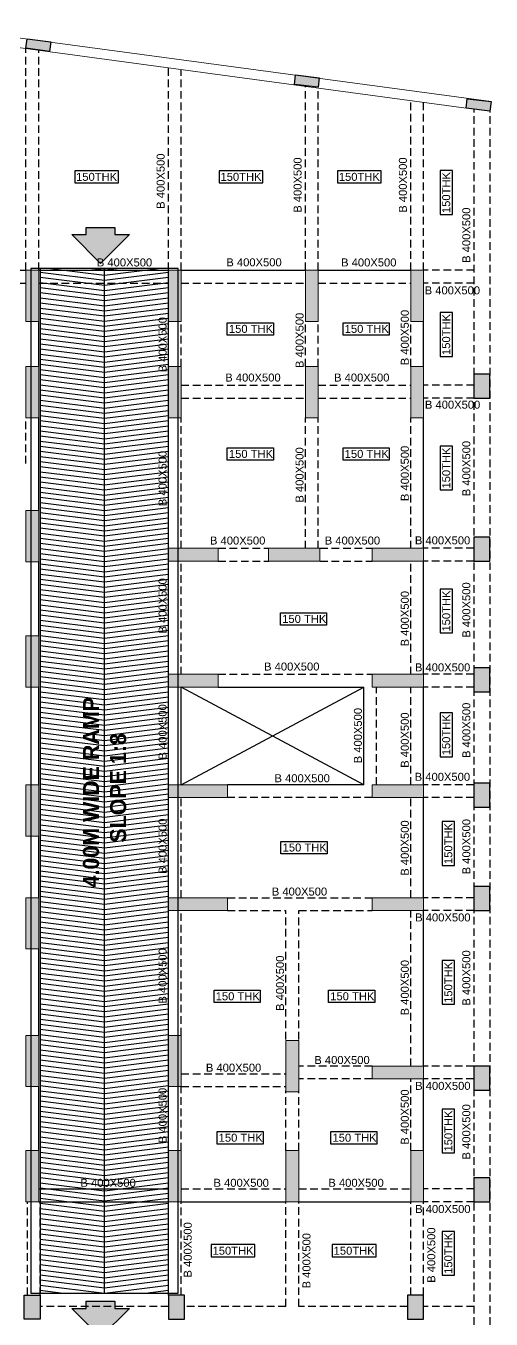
# Model space of a CAD drawing. Header units: millimetres. Extents: x 0 to 88592, y 20853 to 125502.
# Drawn here: x 73129 to 87649, y 83633 to 124021 of the extents above; entities that cross this region are included whole.
import ezdxf
from ezdxf.enums import TextEntityAlignment as Align

# ---------------------------------------------------------------- set-up
doc = ezdxf.new("R2010")
doc.units = ezdxf.units.MM
doc.linetypes.add('HIDDEN2', pattern=[4.7625, 3.175, -1.5875])
for name, color, linetype in [('01-STR-BEAM', 2, 'Continuous'), ('01-STR-BEAM-NO', 4, 'Continuous'), ('01-STR-COLUMN-HATCH', 20, 'Continuous'), ('01-STR-CORE WALL-SHEAR WALL-HATCH', 20, 'Continuous'), ('01-STR-CUTOUT', 1, 'Continuous'), ('01-STR-PODIUM-COLUMN', 4, 'Continuous'), ('01-STR-RAMP', 1, 'Continuous'), ('01-STR-SLAB THK', 3, 'Continuous')]:
    doc.layers.add(name, color=color, linetype=linetype)
for name, color, linetype, lineweight in [('01-STR-COLUMN', 6, 'Continuous', 20), ('01-STR-RETAINING WALL', 3, 'Continuous', 20), ('P-WALL', 7, 'Continuous', 9)]:
    doc.layers.add(name, color=color, linetype=linetype, lineweight=lineweight)
doc.styles.add('ARIAL', font='arial.ttf')
doc.styles.add('BOLD', font='GOTHICB.TTF')

# ---------------------------------------------------------------- blocks, each defined once
blk = doc.blocks.new('D-BSMT-2-COL')
at = {"layer": '01-STR-CORE WALL-SHEAR WALL-HATCH'}
h = blk.add_hatch(color=256, dxfattribs=at)
h.dxf.hatch_style = 1
h.paths.add_polyline_path([(20945, 10475), (20945, 8875), (21345, 8875), (21345, 10475)])
h = blk.add_hatch(color=256, dxfattribs=at)
h.dxf.hatch_style = 1
h.paths.add_polyline_path([(25395, 8875), (25395, 10475), (25795, 10475), (25795, 8875)])
h = blk.add_hatch(color=256, dxfattribs=at)
h.dxf.hatch_style = 1
h.paths.add_polyline_path([(29670, 8875), (29670, 10475), (30070, 10475), (30070, 8875)])
h = blk.add_hatch(color=256, dxfattribs=at)
h.dxf.hatch_style = 1
h.paths.add_polyline_path([(32955, 10475), (32955, 8875), (33355, 8875), (33355, 10475)])
h = blk.add_hatch(color=256, dxfattribs=at)
h.dxf.hatch_style = 1
h.paths.add_polyline_path([(20945, 5870), (20945, 7470), (21345, 7470), (21345, 5870)])
h = blk.add_hatch(color=256, dxfattribs=at)
h.dxf.hatch_style = 1
h.paths.add_polyline_path([(25395, 5870), (25395, 7470), (25795, 7470), (25795, 5870)])
h = blk.add_hatch(color=256, dxfattribs=at)
h.dxf.hatch_style = 1
h.paths.add_polyline_path([(29670, 7470), (29670, 5870), (30070, 5870), (30070, 7470)])
h = blk.add_hatch(color=256, dxfattribs=at)
h.dxf.hatch_style = 1
h.paths.add_polyline_path([(32955, 7470), (32955, 5870), (33355, 5870), (33355, 7470)])
h = blk.add_hatch(color=256, dxfattribs=at)
h.dxf.hatch_style = 1
h.paths.add_polyline_path([(20945, 1370), (20945, 2970), (21345, 2970), (21345, 1370)])
h = blk.add_hatch(color=256, dxfattribs=at)
h.dxf.hatch_style = 1
h.paths.add_polyline_path([(25395, 1390), (25395, 1790), (26945, 1790), (26945, 1390)])
h = blk.add_hatch(color=256, dxfattribs=at)
h.dxf.hatch_style = 1
h.paths.add_polyline_path([(28520, 1390), (28520, 1790), (30120, 1790), (30120, 1390)])
h = blk.add_hatch(color=256, dxfattribs=at)
h.dxf.hatch_style = 1
h.paths.add_polyline_path([(31755, 1390), (31755, 1790), (33355, 1790), (33355, 1390)])
h = blk.add_hatch(color=256, dxfattribs=at)
h.dxf.hatch_style = 1
h.paths.add_polyline_path([(20945, -2545), (20945, -945), (21345, -945), (21345, -2545)])
h = blk.add_hatch(color=256, dxfattribs=at)
h.dxf.hatch_style = 1
h.paths.add_polyline_path([(25395, -2145), (25395, -2545), (26945, -2545), (26945, -2145)])
h = blk.add_hatch(color=256, dxfattribs=at)
h.dxf.hatch_style = 1
h.paths.add_polyline_path([(31755, -2545), (31755, -2145), (33355, -2145), (33355, -2545)])
h = blk.add_hatch(color=256, dxfattribs=at)
h.dxf.hatch_style = 1
h.paths.add_polyline_path([(20945, -7195), (20945, -5595), (21345, -5595), (21345, -7195)])
h = blk.add_hatch(color=256, dxfattribs=at)
h.dxf.hatch_style = 1
h.paths.add_polyline_path([(25395, -5595), (25395, -5995), (27235, -5995), (27235, -5595)])
h = blk.add_hatch(color=256, dxfattribs=at)
h.dxf.hatch_style = 1
h.paths.add_polyline_path([(31755, -5995), (31755, -5595), (33355, -5595), (33355, -5995)])
h = blk.add_hatch(color=256, dxfattribs=at)
h.dxf.hatch_style = 1
h.paths.add_polyline_path([(20945, -10720), (20945, -9120), (21345, -9120), (21345, -10720)])
h = blk.add_hatch(color=256, dxfattribs=at)
h.dxf.hatch_style = 1
h.paths.add_polyline_path([(25395, -9120), (25395, -9520), (27235, -9520), (27235, -9120)])
h = blk.add_hatch(color=256, dxfattribs=at)
h.dxf.hatch_style = 1
h.paths.add_polyline_path([(31755, -9120), (31755, -9520), (33355, -9520), (33355, -9120)])
h = blk.add_hatch(color=256, dxfattribs=at)
h.dxf.hatch_style = 1
h.paths.add_polyline_path([(20945, -15020), (20945, -13420), (21345, -13420), (21345, -15020)])
h = blk.add_hatch(color=256, dxfattribs=at)
h.dxf.hatch_style = 1
h.paths.add_polyline_path([(25395, -15020), (25395, -13420), (25795, -13420), (25795, -15020)])
h = blk.add_hatch(color=256, dxfattribs=at)
h.dxf.hatch_style = 1
h.paths.add_polyline_path([(29060, -15180), (29060, -13580), (29460, -13580), (29460, -15180)])
h = blk.add_hatch(color=256, dxfattribs=at)
h.dxf.hatch_style = 1
h.paths.add_polyline_path([(31755, -14380), (31755, -14780), (33355, -14780), (33355, -14380)])
h = blk.add_hatch(color=256, dxfattribs=at)
h.dxf.hatch_style = 1
h.paths.add_polyline_path([(20945, -17015), (20945, -18615), (21345, -18615), (21345, -17015)])
h = blk.add_hatch(color=256, dxfattribs=at)
h.dxf.hatch_style = 1
h.paths.add_polyline_path([(25395, -17015), (25395, -18615), (25795, -18615), (25795, -17015)])
h = blk.add_hatch(color=256, dxfattribs=at)
h.dxf.hatch_style = 1
h.paths.add_polyline_path([(29060, -17015), (29060, -18615), (29460, -18615), (29460, -17015)])
h = blk.add_hatch(color=256, dxfattribs=at)
h.dxf.hatch_style = 1
h.paths.add_polyline_path([(32955, -18615), (32955, -17015), (33355, -17015), (33355, -18615)])
at = {"layer": '01-STR-COLUMN'}
for points in [[(21345, 10475), (20945, 10475), (20945, 8875), (21345, 8875)], [(25795, 8875), (25395, 8875), (25395, 10475), (25795, 10475)], [(30070, 8875), (29670, 8875), (29670, 10475), (30070, 10475)], [(33355, 10475), (32955, 10475), (32955, 8875), (33355, 8875)], [(21345, 5870), (20945, 5870), (20945, 7470), (21345, 7470)], [(25795, 5870), (25395, 5870), (25395, 7470), (25795, 7470)], [(30070, 7470), (29670, 7470), (29670, 5870), (30070, 5870)], [(33355, 7470), (32955, 7470), (32955, 5870), (33355, 5870)], [(21345, 1370), (20945, 1370), (20945, 2970), (21345, 2970)], [(25395, 1390), (25395, 1790), (26945, 1790), (26945, 1390)], [(28520, 1390), (28520, 1790), (30120, 1790), (30120, 1390)], [(33355, 1790), (33355, 1390), (31755, 1390), (31755, 1790)], [(21345, -2545), (20945, -2545), (20945, -945), (21345, -945)], [(25395, -2145), (25395, -2545), (26945, -2545), (26945, -2145)], [(33355, -2145), (33355, -2545), (31755, -2545), (31755, -2145)], [(21345, -7195), (20945, -7195), (20945, -5595), (21345, -5595)], [(27235, -5995), (27235, -5595), (25395, -5595), (25395, -5995)], [(33355, -5595), (33355, -5995), (31755, -5995), (31755, -5595)], [(21345, -10720), (20945, -10720), (20945, -9120), (21345, -9120)], [(27235, -9520), (27235, -9120), (25395, -9120), (25395, -9520)], [(33355, -9520), (33355, -9120), (31755, -9120), (31755, -9520)], [(21345, -15020), (20945, -15020), (20945, -13420), (21345, -13420)], [(25795, -15020), (25395, -15020), (25395, -13420), (25795, -13420)], [(29460, -15180), (29060, -15180), (29060, -13580), (29460, -13580)], [(33355, -14780), (33355, -14380), (31755, -14380), (31755, -14780)], [(20945, -17015), (21345, -17015), (21345, -18615), (20945, -18615)], [(25395, -17015), (25795, -17015), (25795, -18615), (25395, -18615)], [(29060, -17015), (29460, -17015), (29460, -18615), (29060, -18615)], [(33355, -18615), (32955, -18615), (32955, -17015), (33355, -17015)]]:
    blk.add_lwpolyline(points, close=True, dxfattribs=at)
blk = doc.blocks.new('zw$549A')
at = {"layer": '01-STR-RAMP'}
h = blk.add_hatch(color=250, dxfattribs=at)
h.dxf.hatch_style = 1
edge = h.paths.add_edge_path()
edge.add_line((2.18, 0.153), (1.28, 1.053))
edge.add_line((1.28, 1.053), (1.73, 1.053))
edge.add_line((1.73, 1.053), (1.73, 1.278))
edge.add_line((1.73, 1.278), (2.63, 1.278))
edge.add_line((2.63, 1.278), (2.63, 1.053))
edge.add_line((2.63, 1.053), (3.08, 1.053))
edge.add_line((3.08, 1.053), (2.18, 0.153))
h = blk.add_hatch(color=250, dxfattribs=at)
h.dxf.hatch_style = 1
h.paths.add_polyline_path([(2.18, -33.381), (1.28, -32.481), (1.73, -32.481), (1.73, -32.256), (2.63, -32.256), (2.63, -32.481), (3.08, -32.481)])
for p, q in [((4.6, 0), (0, 0)), ((0, 0), (0, -32)), ((4.3, 0), (0.3, 0)), ((0.3, 0), (0.3, -32)), ((0.618, 0), (2.3, -0.209)), ((1.905, 0), (2.3, -0.049)), ((2.3, -32), (2.3, 0)), ((2.3, -0.049), (2.695, 0)), ((2.3, -0.209), (3.982, 0)), ((4.3, -32), (4.3, 0)), ((4.6, -32), (4.6, 0)), ((0.3, -28.557), (2.3, -28.805)), ((2.3, -28.805), (4.3, -28.557)), ((0, -32), (4.6, -32)), ((0.3, -31.911), (1.013, -32)), ((0.3, -32), (4.3, -32)), ((3.587, -32), (4.3, -31.911))]:
    blk.add_line(p, q, dxfattribs=at)
for points in [[(2.18, 0.153), (1.28, 1.053), (1.73, 1.053), (1.73, 1.278), (2.63, 1.278), (2.63, 1.053), (3.08, 1.053), (2.18, 0.153)], [(0.3, -0.12), (2.3, -0.368), (4.3, -0.12)], [(0.3, -0.28), (2.3, -0.528), (4.3, -0.28)], [(0.3, -0.44), (2.3, -0.688), (4.3, -0.44)], [(0.3, -0.599), (2.3, -0.848), (4.3, -0.599)], [(0.3, -0.759), (2.3, -1.008), (4.3, -0.759)], [(0.3, -0.919), (2.3, -1.167), (4.3, -0.919)], [(0.3, -1.079), (2.3, -1.327), (4.3, -1.079)], [(0.3, -1.239), (2.3, -1.487), (4.3, -1.239)], [(0.3, -1.398), (2.3, -1.647), (4.3, -1.398)], [(0.3, -1.558), (2.3, -1.806), (4.3, -1.558)], [(0.3, -1.718), (2.3, -1.966), (4.3, -1.718)], [(0.3, -1.878), (2.3, -2.126), (4.3, -1.878)], [(0.3, -2.037), (2.3, -2.286), (4.3, -2.037)], [(0.3, -2.197), (2.3, -2.445), (4.3, -2.197)], [(0.3, -2.357), (2.3, -2.605), (4.3, -2.357)], [(0.3, -2.517), (2.3, -2.765), (4.3, -2.517)], [(0.3, -2.676), (2.3, -2.925), (4.3, -2.676)], [(0.3, -2.836), (2.3, -3.084), (4.3, -2.836)], [(0.3, -2.996), (2.3, -3.244), (4.3, -2.996)], [(0.3, -3.156), (2.3, -3.404), (4.3, -3.156)], [(0.3, -3.315), (2.3, -3.564), (4.3, -3.315)], [(0.3, -3.475), (2.3, -3.723), (4.3, -3.475)], [(0.3, -3.635), (2.3, -3.883), (4.3, -3.635)], [(0.3, -3.795), (2.3, -4.043), (4.3, -3.795)], [(0.3, -3.954), (2.3, -4.203), (4.3, -3.954)], [(0.3, -4.114), (2.3, -4.362), (4.3, -4.114)], [(0.3, -4.274), (2.3, -4.522), (4.3, -4.274)], [(0.3, -4.434), (2.3, -4.682), (4.3, -4.434)], [(0.3, -4.593), (2.3, -4.842), (4.3, -4.593)], [(0.3, -4.753), (2.3, -5.001), (4.3, -4.753)], [(0.3, -4.913), (2.3, -5.161), (4.3, -4.913)], [(0.3, -5.073), (2.3, -5.321), (4.3, -5.073)], [(0.3, -5.232), (2.3, -5.481), (4.3, -5.232)], [(0.3, -5.392), (2.3, -5.64), (4.3, -5.392)], [(0.3, -5.552), (2.3, -5.8), (4.3, -5.552)], [(0.3, -5.712), (2.3, -5.96), (4.3, -5.712)], [(0.3, -5.871), (2.3, -6.12), (4.3, -5.871)], [(0.3, -6.031), (2.3, -6.279), (4.3, -6.031)], [(0.3, -6.191), (2.3, -6.439), (4.3, -6.191)], [(0.3, -6.351), (2.3, -6.599), (4.3, -6.351)], [(0.3, -6.51), (2.3, -6.759), (4.3, -6.51)], [(0.3, -6.67), (2.3, -6.918), (4.3, -6.67)], [(0.3, -6.83), (2.3, -7.078), (4.3, -6.83)], [(0.3, -6.99), (2.3, -7.238), (4.3, -6.99)], [(0.3, -7.149), (2.3, -7.398), (4.3, -7.149)], [(0.3, -7.309), (2.3, -7.557), (4.3, -7.309)], [(0.3, -7.469), (2.3, -7.717), (4.3, -7.469)], [(0.3, -7.629), (2.3, -7.877), (4.3, -7.629)], [(0.3, -7.788), (2.3, -8.037), (4.3, -7.788)], [(0.3, -7.948), (2.3, -8.196), (4.3, -7.948)], [(0.3, -8.108), (2.3, -8.356), (4.3, -8.108)], [(0.3, -8.268), (2.3, -8.516), (4.3, -8.268)], [(0.3, -8.427), (2.3, -8.676), (4.3, -8.427)], [(0.3, -8.587), (2.3, -8.835), (4.3, -8.587)], [(0.3, -8.747), (2.3, -8.995), (4.3, -8.747)], [(0.3, -8.907), (2.3, -9.155), (4.3, -8.907)], [(0.3, -9.067), (2.3, -9.315), (4.3, -9.067)], [(0.3, -9.226), (2.3, -9.475), (4.3, -9.226)], [(0.3, -9.386), (2.3, -9.634), (4.3, -9.386)], [(0.3, -9.546), (2.3, -9.794), (4.3, -9.546)], [(0.3, -9.706), (2.3, -9.954), (4.3, -9.706)], [(0.3, -9.865), (2.3, -10.114), (4.3, -9.865)], [(0.3, -10.025), (2.3, -10.273), (4.3, -10.025)], [(0.3, -10.185), (2.3, -10.433), (4.3, -10.185)], [(0.3, -10.345), (2.3, -10.593), (4.3, -10.345)], [(0.3, -10.504), (2.3, -10.753), (4.3, -10.504)], [(0.3, -10.664), (2.3, -10.912), (4.3, -10.664)], [(0.3, -10.824), (2.3, -11.072), (4.3, -10.824)], [(0.3, -10.984), (2.3, -11.232), (4.3, -10.984)], [(0.3, -11.143), (2.3, -11.392), (4.3, -11.143)], [(0.3, -11.303), (2.3, -11.551), (4.3, -11.303)], [(0.3, -11.463), (2.3, -11.711), (4.3, -11.463)], [(0.3, -11.623), (2.3, -11.871), (4.3, -11.623)], [(0.3, -11.782), (2.3, -12.031), (4.3, -11.782)], [(0.3, -11.942), (2.3, -12.19), (4.3, -11.942)], [(0.3, -12.102), (2.3, -12.35), (4.3, -12.102)], [(0.3, -12.262), (2.3, -12.51), (4.3, -12.262)], [(0.3, -12.421), (2.3, -12.67), (4.3, -12.421)], [(0.3, -12.581), (2.3, -12.829), (4.3, -12.581)], [(0.3, -12.741), (2.3, -12.989), (4.3, -12.741)], [(0.3, -12.901), (2.3, -13.149), (4.3, -12.901)], [(0.3, -13.06), (2.3, -13.309), (4.3, -13.06)], [(0.3, -13.22), (2.3, -13.468), (4.3, -13.22)], [(0.3, -13.38), (2.3, -13.628), (4.3, -13.38)], [(0.3, -13.54), (2.3, -13.788), (4.3, -13.54)], [(0.3, -13.699), (2.3, -13.948), (4.3, -13.699)], [(0.3, -13.859), (2.3, -14.107), (4.3, -13.859)], [(0.3, -14.019), (2.3, -14.267), (4.3, -14.019)], [(0.3, -14.179), (2.3, -14.427), (4.3, -14.179)], [(0.3, -14.338), (2.3, -14.587), (4.3, -14.338)], [(0.3, -14.498), (2.3, -14.746), (4.3, -14.498)], [(0.3, -14.658), (2.3, -14.906), (4.3, -14.658)], [(0.3, -14.818), (2.3, -15.066), (4.3, -14.818)], [(0.3, -14.977), (2.3, -15.226), (4.3, -14.977)], [(0.3, -15.137), (2.3, -15.385), (4.3, -15.137)], [(0.3, -15.297), (2.3, -15.545), (4.3, -15.297)], [(0.3, -15.457), (2.3, -15.705), (4.3, -15.457)], [(0.3, -15.616), (2.3, -15.865), (4.3, -15.616)], [(0.3, -15.776), (2.3, -16.024), (4.3, -15.776)], [(0.3, -15.936), (2.3, -16.184), (4.3, -15.936)], [(0.3, -16.096), (2.3, -16.344), (4.3, -16.096)], [(0.3, -16.255), (2.3, -16.504), (4.3, -16.255)], [(0.3, -16.415), (2.3, -16.663), (4.3, -16.415)], [(0.3, -16.575), (2.3, -16.823), (4.3, -16.575)], [(0.3, -16.735), (2.3, -16.983), (4.3, -16.735)], [(0.3, -16.894), (2.3, -17.143), (4.3, -16.894)], [(0.3, -17.054), (2.3, -17.303), (4.3, -17.054)], [(0.3, -17.214), (2.3, -17.462), (4.3, -17.214)], [(0.3, -17.374), (2.3, -17.622), (4.3, -17.374)], [(0.3, -17.534), (2.3, -17.782), (4.3, -17.534)], [(0.3, -17.693), (2.3, -17.942), (4.3, -17.693)], [(0.3, -17.853), (2.3, -18.101), (4.3, -17.853)], [(0.3, -18.013), (2.3, -18.261), (4.3, -18.013)], [(0.3, -18.173), (2.3, -18.421), (4.3, -18.173)], [(0.3, -18.332), (2.3, -18.581), (4.3, -18.332)], [(0.3, -18.492), (2.3, -18.74), (4.3, -18.492)], [(0.3, -18.652), (2.3, -18.9), (4.3, -18.652)], [(0.3, -18.812), (2.3, -19.06), (4.3, -18.812)], [(0.3, -18.971), (2.3, -19.22), (4.3, -18.971)], [(0.3, -19.131), (2.3, -19.379), (4.3, -19.131)], [(0.3, -19.291), (2.3, -19.539), (4.3, -19.291)], [(0.3, -19.451), (2.3, -19.699), (4.3, -19.451)], [(0.3, -19.61), (2.3, -19.859), (4.3, -19.61)], [(0.3, -19.77), (2.3, -20.018), (4.3, -19.77)], [(0.3, -19.93), (2.3, -20.178), (4.3, -19.93)], [(0.3, -20.09), (2.3, -20.338), (4.3, -20.09)], [(0.3, -20.249), (2.3, -20.498), (4.3, -20.249)], [(0.3, -20.409), (2.3, -20.657), (4.3, -20.409)], [(0.3, -20.569), (2.3, -20.817), (4.3, -20.569)], [(0.3, -20.729), (2.3, -20.977), (4.3, -20.729)], [(0.3, -20.888), (2.3, -21.137), (4.3, -20.888)], [(0.3, -21.048), (2.3, -21.296), (4.3, -21.048)], [(0.3, -21.208), (2.3, -21.456), (4.3, -21.208)], [(0.3, -21.368), (2.3, -21.616), (4.3, -21.368)], [(0.3, -21.527), (2.3, -21.776), (4.3, -21.527)], [(0.3, -21.687), (2.3, -21.935), (4.3, -21.687)], [(0.3, -21.847), (2.3, -22.095), (4.3, -21.847)], [(0.3, -22.007), (2.3, -22.255), (4.3, -22.007)], [(0.3, -22.166), (2.3, -22.415), (4.3, -22.166)], [(0.3, -22.326), (2.3, -22.574), (4.3, -22.326)], [(0.3, -22.486), (2.3, -22.734), (4.3, -22.486)], [(0.3, -22.646), (2.3, -22.894), (4.3, -22.646)], [(0.3, -22.805), (2.3, -23.054), (4.3, -22.805)], [(0.3, -22.965), (2.3, -23.213), (4.3, -22.965)], [(0.3, -23.125), (2.3, -23.373), (4.3, -23.125)], [(0.3, -23.285), (2.3, -23.533), (4.3, -23.285)], [(0.3, -23.444), (2.3, -23.693), (4.3, -23.444)], [(0.3, -23.604), (2.3, -23.852), (4.3, -23.604)], [(0.3, -23.764), (2.3, -24.012), (4.3, -23.764)], [(0.3, -23.924), (2.3, -24.172), (4.3, -23.924)], [(0.3, -24.083), (2.3, -24.332), (4.3, -24.083)], [(0.3, -24.243), (2.3, -24.491), (4.3, -24.243)], [(0.3, -24.403), (2.3, -24.651), (4.3, -24.403)], [(0.3, -24.563), (2.3, -24.811), (4.3, -24.563)], [(0.3, -24.722), (2.3, -24.971), (4.3, -24.722)], [(0.3, -24.882), (2.3, -25.13), (4.3, -24.882)], [(0.3, -25.042), (2.3, -25.29), (4.3, -25.042)], [(0.3, -25.202), (2.3, -25.45), (4.3, -25.202)], [(0.3, -25.362), (2.3, -25.61), (4.3, -25.362)], [(0.3, -25.521), (2.3, -25.77), (4.3, -25.521)], [(0.3, -25.681), (2.3, -25.929), (4.3, -25.681)], [(0.3, -25.841), (2.3, -26.089), (4.3, -25.841)], [(0.3, -26.001), (2.3, -26.249), (4.3, -26.001)], [(0.3, -26.16), (2.3, -26.409), (4.3, -26.16)], [(0.3, -26.32), (2.3, -26.568), (4.3, -26.32)], [(0.3, -26.48), (2.3, -26.728), (4.3, -26.48)], [(0.3, -26.64), (2.3, -26.888), (4.3, -26.64)], [(0.3, -26.799), (2.3, -27.048), (4.3, -26.799)], [(0.3, -26.959), (2.3, -27.207), (4.3, -26.959)], [(0.3, -27.119), (2.3, -27.367), (4.3, -27.119)], [(0.3, -27.279), (2.3, -27.527), (4.3, -27.279)], [(0.3, -27.438), (2.3, -27.687), (4.3, -27.438)], [(0.3, -27.598), (2.3, -27.846), (4.3, -27.598)], [(0.3, -27.758), (2.3, -28.006), (4.3, -27.758)], [(0.3, -27.918), (2.3, -28.166), (4.3, -27.918)], [(0.3, -28.077), (2.3, -28.326), (4.3, -28.077)], [(0.3, -28.237), (2.3, -28.485), (4.3, -28.237)], [(0.3, -28.397), (2.3, -28.645), (4.3, -28.397)], [(0.3, -28.716), (2.3, -28.965), (4.3, -28.716)], [(0.3, -28.876), (2.3, -29.124), (4.3, -28.876)], [(0.3, -29.036), (2.3, -29.284), (4.3, -29.036)], [(0.3, -29.196), (2.3, -29.444), (4.3, -29.196)], [(0.3, -29.355), (2.3, -29.604), (4.3, -29.355)], [(0.3, -29.515), (2.3, -29.763), (4.3, -29.515)], [(0.3, -29.675), (2.3, -29.923), (4.3, -29.675)], [(0.3, -29.835), (2.3, -30.083), (4.3, -29.835)], [(0.3, -29.994), (2.3, -30.243), (4.3, -29.994)], [(0.3, -30.154), (2.3, -30.402), (4.3, -30.154)], [(0.3, -30.314), (2.3, -30.562), (4.3, -30.314)], [(0.3, -30.474), (2.3, -30.722), (4.3, -30.474)], [(0.3, -30.633), (2.3, -30.882), (4.3, -30.633)], [(0.3, -30.793), (2.3, -31.041), (4.3, -30.793)], [(0.3, -30.953), (2.3, -31.201), (4.3, -30.953)], [(0.3, -31.113), (2.3, -31.361), (4.3, -31.113)], [(0.3, -31.272), (2.3, -31.521), (4.3, -31.272)], [(0.3, -31.432), (2.3, -31.68), (4.3, -31.432)], [(0.3, -31.592), (2.3, -31.84), (4.3, -31.592)], [(0.3, -31.752), (2.3, -32), (4.3, -31.752)], [(2.18, -33.381), (1.28, -32.481), (1.73, -32.481), (1.73, -32.256), (2.63, -32.256), (2.63, -32.481), (3.08, -32.481), (2.18, -33.381)]]:
    blk.add_lwpolyline(points, dxfattribs=at)
at = {"layer": '01-STR-RAMP', "style": 'BOLD'}
for s, p in [('4.00M WIDE RAMP', (2.132, -19.333)), ('SLOPE 1:8', (2.978, -17.934))]:
    blk.add_text(s, height=0.5, rotation=449.9996, dxfattribs=at).set_placement(p)
blk = doc.blocks.new('BLK-D-GA')
at = {"layer": '01-STR-BEAM', "ltscale": 75}
for p, q in [((25605, 10475), (28655, 10475)), ((29055, 10475), (33105, 10475)), ((33505, 10475), (37380, 10475)), ((37780, 10475), (40665, 10475)), ((29055, 7470), (29055, 8875)), ((33105, 7470), (33105, 8875)), ((41065, 7470), (41065, 8875)), ((29055, 2970), (29055, 5870)), ((33105, 1790), (33105, 5870)), ((41065, 1790), (41065, 5870)), ((29055, -945), (29055, 1370)), ((33105, -2145), (33105, 1390)), ((41065, -2145), (41065, 1390)), ((33105, -5595), (33105, -2545)), ((41065, -5595), (41065, -2545)), ((33105, -9120), (33105, -5995)), ((41065, -9120), (41065, -5995)), ((29055, -9120), (29055, -7195)), ((33105, -13420), (33105, -9520)), ((41065, -14380), (41065, -9520)), ((29055, -13420), (29055, -10720)), ((41065, -17015), (41065, -14780)), ((29055, -17015), (29055, -15020)), ((33105, -17015), (33105, -15020)), ((29055, -18215), (33105, -18215)), ((29055, -18615), (33105, -18615)), ((33505, -18615), (36770, -18615)), ((37170, -18615), (40665, -18615))]:
    blk.add_line(p, q, dxfattribs=at)
at = {"layer": '01-STR-BEAM', "linetype": 'HIDDEN2', "ltscale": 75}
for p, q in [((25605, 10075), (28655, 10075)), ((29055, 10075), (33105, 10075)), ((33505, 10075), (37380, 10075)), ((37780, 10075), (40665, 10075)), ((33505, 7470), (33505, 8875)), ((37380, 7470), (37380, 8875)), ((37780, 7470), (37780, 8875)), ((40665, 7470), (40665, 8875)), ((33505, 6880), (37381, 6880)), ((37780, 6880), (40665, 6880)), ((33505, 6480), (37381, 6480)), ((37780, 6480), (40665, 6480)), ((28655, 4440), (28655, 5870)), ((33505, 1790), (33505, 5870)), ((37380, 1790), (37380, 5870)), ((37780, 1790), (37780, 5870)), ((40665, 1790), (40665, 5870)), ((34655, 1790), (36240, 1790)), ((37840, 1790), (39465, 1790)), ((33505, -2145), (33505, 1390)), ((34655, 1390), (36240, 1390)), ((37840, 1390), (39465, 1390)), ((40665, -2145), (40665, 1390)), ((34655, -2145), (39465, -2145)), ((39600, -5595), (39600, -2545)), ((40665, -5595), (40665, -2545)), ((33505, -9120), (33505, -5995)), ((39465, -5995), (34945, -5995)), ((40665, -9120), (40665, -5995)), ((34945, -9120), (39465, -9120)), ((33505, -13420), (33505, -9520)), ((34945, -9520), (36770, -9520)), ((36770, -13550), (36770, -9520)), ((37170, -9520), (39465, -9520)), ((37170, -13550), (37170, -9520)), ((40665, -14380), (40665, -9520)), ((39465, -14380), (37170, -14380)), ((33505, -14620), (36770, -14620)), ((39465, -14780), (37170, -14780)), ((40665, -17015), (40665, -14780)), ((33505, -15020), (36770, -15020)), ((33505, -17015), (33505, -15020)), ((36770, -17015), (36770, -15150)), ((37170, -17015), (37170, -15150)), ((33505, -18215), (36770, -18215)), ((37170, -18215), (40665, -18215))]:
    blk.add_line(p, q, dxfattribs=at)
at = {"layer": '01-STR-BEAM'}
for p, q in [((29055, -5595), (29055, -2545)), ((33505, -5595), (33505, -2545)), ((34655, -2545), (39200, -2545)), ((39200, -5595), (39200, -2545)), ((39200, -5595), (34945, -5595))]:
    blk.add_line(p, q, dxfattribs=at)
at = {"layer": '01-STR-CUTOUT'}
for points in [[(33505, -5595), (39200, -2545)], [(39200, -5595), (33505, -2545)]]:
    blk.add_lwpolyline(points, dxfattribs=at)
at = {"layer": '01-STR-SLAB THK', "color": 1, "linetype": 'Continuous', "ltscale": 25}
for points in [[(36380, 8446), (34939, 8446), (34939, 8835), (36380, 8835)], [(39993, 8446), (38553, 8446), (38553, 8835), (39993, 8835)], [(36380, 4542), (34939, 4542), (34939, 4930), (36380, 4930)], [(39993, 4542), (38553, 4542), (38553, 4930), (39993, 4930)], [(38042, -612), (36602, -612), (36602, -223), (38042, -223)], [(38055, -7752), (36615, -7752), (36615, -7363), (38055, -7363)], [(35967, -12397), (34527, -12397), (34527, -12008), (35967, -12008)], [(39542, -12397), (38102, -12397), (38102, -12008), (39542, -12008)], [(36060, -16814), (34620, -16814), (34620, -16425), (36060, -16425)], [(39613, -16814), (38172, -16814), (38172, -16425), (39613, -16425)]]:
    blk.add_lwpolyline(points, close=True, dxfattribs=at)
at = {"layer": '01-STR-BEAM', "xscale": 1000, "yscale": 1000, "zscale": 1000}
blk.add_blockref('zw$549A', (28805, 10533), dxfattribs=at)
at = {"layer": '01-STR-BEAM-NO', "style": 'ARIAL'}
for p in [(30869, 10593), (34911, 10597), (38493, 10593), (34878, 6998), (38273, 6998), (34401, 1908), (37983, 1908), (36089, -2027), (36414, -5515), (36330, -9054), (37657, -14314), (34273, -14554), (30357, -18149), (34511, -18149), (38096, -18149)]:
    blk.add_text('B 400X500', height=250, dxfattribs=at).set_placement(p)
for p in [(33046, 7284), (37322, 7419), (40606, 7509), (37321, 3217), (40606, 3265), (33046, 3106), (33046, -871), (40606, -1271), (33046, -4806), (39142, -4923), (40606, -5064), (33046, -8377), (40606, -8434), (33046, -12427), (36711, -12657), (40606, -12795), (33046, -16786), (40606, -16836)]:
    blk.add_text('B 400X500', height=250, rotation=90, dxfattribs=at).set_placement(p)
at = {"layer": '01-STR-SLAB THK', "linetype": 'Continuous', "ltscale": 25, "style": 'ARIAL'}
for p in [(35681, 8644, 0), (39294, 8644, 0), (35681, 4739, 0), (39294, 4739, 0), (37344, -414, 0), (37357, -7554, 0), (35268, -12199, 0), (38844, -12199, 0), (35361, -16616, 0), (38914, -16616, 0)]:
    blk.add_text('150 THK', height=250, dxfattribs=at).set_placement(p, align=Align.MIDDLE)
blk = doc.blocks.new('500X750')
at = {"layer": '01-STR-COLUMN-HATCH'}
h = blk.add_hatch(color=256, dxfattribs=at)
h.dxf.hatch_style = 1
h.paths.add_polyline_path([(60717413, -48262958), (60717413, -48263708), (60717913, -48263708), (60717913, -48262958)])
at = {"layer": '01-STR-PODIUM-COLUMN', "linetype": 'ByBlock'}
blk.add_lwpolyline([(60717413, -48262958), (60717913, -48262958), (60717913, -48263708), (60717413, -48263708)], close=True, dxfattribs=at)
blk = doc.blocks.new('300X750')
at = {"layer": '01-STR-COLUMN-HATCH'}
h = blk.add_hatch(color=256, dxfattribs=at)
h.dxf.hatch_style = 1
h.paths.add_polyline_path([(60717413, -48262958), (60717713, -48262958), (60717713, -48263708), (60717413, -48263708)])
at = {"layer": '01-STR-PODIUM-COLUMN', "linetype": 'ByBlock'}
blk.add_lwpolyline([(60717413, -48262958), (60717713, -48262958), (60717713, -48263708), (60717413, -48263708)], close=True, dxfattribs=at)

msp = doc.modelspace()

# ---------------------------------------------------------------- linework, layer by layer
at = {"layer": '01-STR-BEAM', "linetype": 'HIDDEN2', "ltscale": 75}
for p, q in [((73129, 116390), (73129, 123315)), ((73529, 116390), (73529, 123261)), ((77579, 116390), (77579, 122714)), ((77979, 116390), (77979, 122660)), ((81853, 116390), (81853, 122137)), ((82253, 116390), (82253, 122083)), ((85139, 116390), (85139, 121693)), ((85539, 116390), (85539, 121639)), ((87116, 62023), (87116, 121423)), ((87616, 62023), (87616, 121364)), ((87114, 116390), (85539, 116390)), ((87114, 115990), (85539, 115990)), ((87114, 112795), (85539, 112795)), ((87114, 112395), (85539, 112395)), ((87113, 107705), (85538, 107705)), ((87113, 107305), (85538, 107305)), ((87113, 103770), (85538, 103770)), ((87113, 103370), (85538, 103370)), ((87113, 100320), (85538, 100320)), ((87113, 99920), (85538, 99920)), ((87113, 96795), (85538, 96795)), ((87113, 96395), (85538, 96395)), ((87113, 91535), (85538, 91535)), ((87113, 91135), (85538, 91135)), ((87114, 87700), (85539, 87700)), ((73179, 84380), (73179, 87300)), ((73579, 84380), (73579, 87300)), ((77579, 84380), (77579, 87300)), ((77979, 84380), (77979, 87300)), ((81244, 84030), (81244, 87300)), ((81644, 84030), (81644, 87300)), ((85139, 84380), (85139, 87300)), ((85539, 84380), (85539, 87300)), ((87114, 87300), (85539, 87300)), ((77579, 84030), (73579, 84030)), ((81244, 84030), (78079, 84030)), ((85039, 84030), (81644, 84030)), ((87114, 84030), (85539, 84030))]:
    msp.add_line(p, q, dxfattribs=at)
at = {"layer": '01-STR-RETAINING WALL', "linetype": 'ByBlock'}
for p, q in [((87649, 121656), (70139, 124021)), ((70106, 123723), (86869, 121446))]:
    msp.add_line(p, q, dxfattribs=at)
at = {"layer": '01-STR-SLAB THK', "color": 1, "linetype": 'ByBlock'}
for points in [[(74652, 119114), (76020, 119114), (76020, 119494), (74652, 119494)], [(79159, 119114), (80527, 119114), (80527, 119494), (79159, 119494)], [(82853, 119114), (84220, 119114), (84220, 119494), (82853, 119494)], [(86439, 118132), (86439, 119499), (86059, 119499), (86059, 118132)], [(86439, 113699), (86439, 115066), (86059, 115066), (86059, 113699)], [(86439, 109528), (86439, 110896), (86059, 110896), (86059, 109528)], [(86439, 105062), (86439, 106430), (86059, 106430), (86059, 105062)], [(86439, 101198), (86439, 102566), (86059, 102566), (86059, 101198)], [(86504, 97803), (86504, 99170), (86124, 99170), (86124, 97803)], [(86504, 93467), (86504, 94834), (86124, 94834), (86124, 93467)], [(86504, 88825), (86504, 90192), (86124, 90192), (86124, 88825)], [(86504, 85004), (86504, 86371), (86124, 86371), (86124, 85004)], [(78911, 85578), (80279, 85578), (80279, 85959), (78911, 85959)], [(82691, 85578), (84059, 85578), (84059, 85959), (82691, 85959)]]:
    msp.add_lwpolyline(points, close=True, dxfattribs=at)

# ---------------------------------------------------------------- block references
at = {"layer": '01-STR-COLUMN', "linetype": 'ByBlock'}
msp.add_blockref('BLK-D-GA', (44474, 105915), dxfattribs=at)
at = {"layer": '01-STR-COLUMN'}
msp.add_blockref('D-BSMT-2-COL', (52184, 105915), dxfattribs=at)
at = {"layer": '01-STR-PODIUM-COLUMN', "rotation": 263.2669966994074}
msp.add_blockref('300X750', (55136430, 54761835), dxfattribs=at)
at = {"layer": '01-STR-PODIUM-COLUMN', "xscale": -1, "rotation": 359.9999999999994}
for p in [(60805027, 48376102), (60805027, 48371012), (60805027, 48366926), (60805027, 48363331), (60805027, 48360102), (60805027, 48354492), (60805027, 48351007)]:
    msp.add_blockref('500X750', p, dxfattribs=at)
at = {"layer": 'P-WALL'}
for name, p, rotation in [('300X750', (56026167, 53838157), 262.3115418099354), ('300X750', (55131069, 54762577), 263.2669966994074), ('500X750', (60790992, -48179322), 180)]:
    msp.add_blockref(name, p, dxfattribs=dict(at, rotation=rotation))
at = {"layer": 'P-WALL', "xscale": -1, "rotation": 180}
for p in [(-60639835, -48179322), (-60632375, -48179322)]:
    msp.add_blockref('500X750', p, dxfattribs=at)

# ---------------------------------------------------------------- texts
at = {"layer": '01-STR-BEAM-NO', "linetype": 'Continuous', "style": 'ARIAL'}
for p in [(77459, 118307), (81734, 118185), (85019, 118185), (87000, 116619), (87000, 109332), (87000, 104915), (87000, 101157), (87000, 97523), (87000, 93423), (87000, 88618), (78304, 84932), (85906, 84768), (82011, 84593)]:
    msp.add_text('B 400X500', height=250, rotation=90, dxfattribs=at).set_placement(p)
for p in [(85576, 115636), (85583, 112066), (85270, 107829), (85271, 103862), (85265, 100444), (85279, 96053), (85279, 90793), (85279, 86947)]:
    msp.add_text('B 400X500', height=250, dxfattribs=at).set_placement(p)
at = {"layer": '01-STR-SLAB THK', "linetype": 'ByBlock', "style": 'ARIAL'}
for p in [(74695, 119181), (79203, 119181), (82896, 119181), (78955, 85645), (82734, 85645)]:
    msp.add_text('150THK', height=250, dxfattribs=at).set_placement(p)
for p in [(86372, 118175), (86372, 113742), (86372, 109572), (86372, 105106), (86372, 101242), (86438, 97846), (86438, 93510), (86438, 88868), (86438, 85047)]:
    msp.add_text('150THK', height=250, rotation=90, dxfattribs=at).set_placement(p)

doc.saveas('drawing.dxf')
